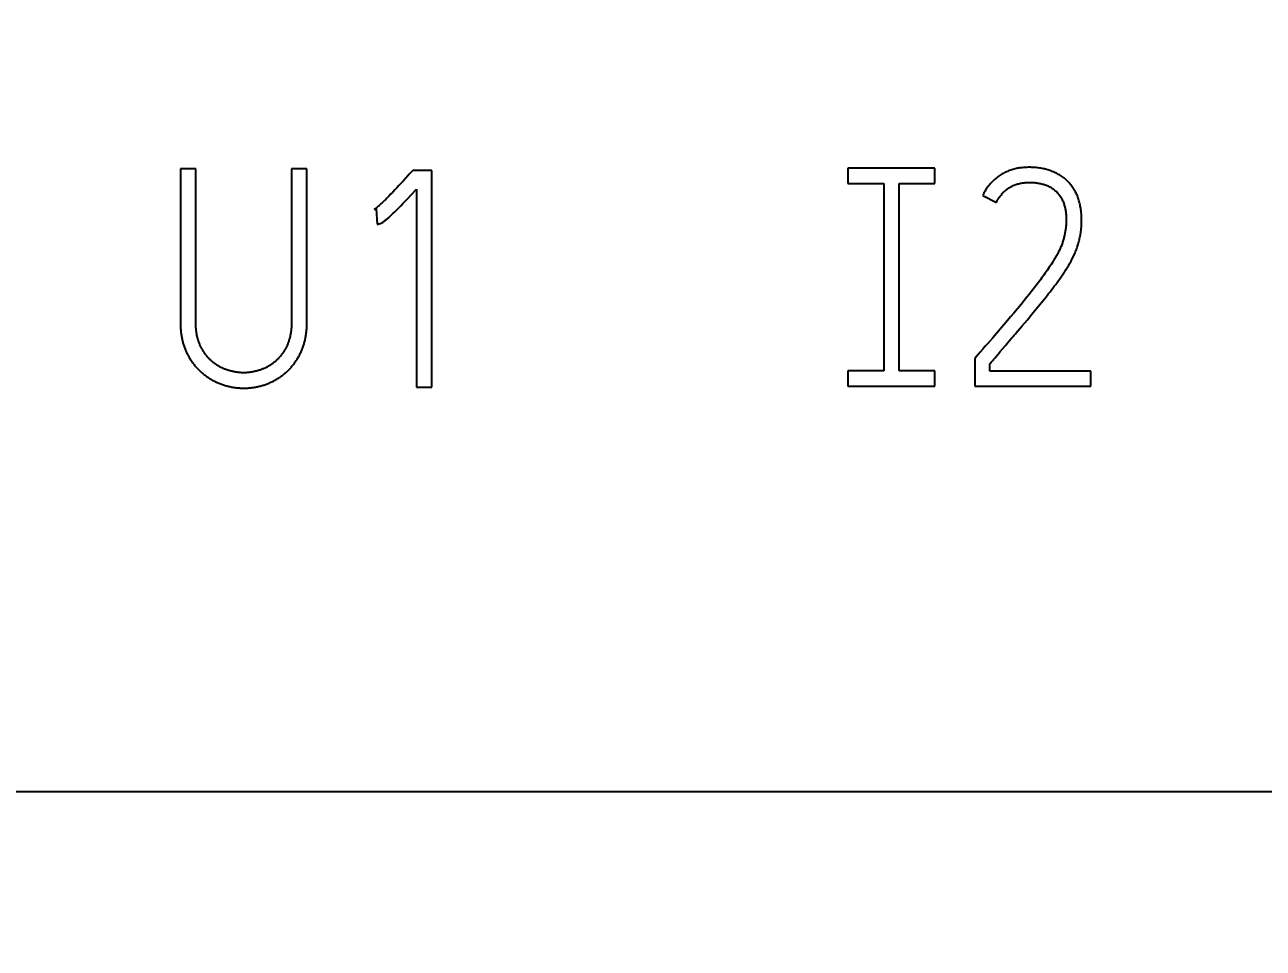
# Model space of a CAD drawing. Extents: x 0 to 420, y 0 to 297.
# Drawn here: x 124.89 to 134.55, y 146.34 to 153.55 of the extents above; entities that cross this region are included whole.
import ezdxf
from ezdxf.enums import TextEntityAlignment as Align

# ---------------------------------------------------------------- set-up
doc = ezdxf.new("R2010")
doc.units = 0
doc.header["$LTSCALE"] = 23.1
for name, color, linetype in [('10000_FRONT', 7, 'CONTINUOUS'), ('10100_DIM_FRONT', 7, 'CONTINUOUS'), ('10500_FRONT_LABELING', 7, 'CONTINUOUS')]:
    doc.layers.add(name, color=color, linetype=linetype)
doc.dimstyles.get("Standard").update_dxf_attribs({"dimtxt": 2.5, "dimasz": 2.5, "dimexe": 1.25, "dimexo": 0.625, "dimtad": 1, "dimcen": 2.5, "dimazin": 3, "dimtfac": 1, "dimtmove": 0, "dimatfit": 3})

# ---------------------------------------------------------------- blocks, each defined once
blk = doc.blocks.new('*D0')
at = {"layer": '10100_DIM_FRONT', "linetype": 'CONTINUOUS'}
for p, q in [((147.4005, 192.5601), (147.4005, 130.0621)), ((103.9005, 151.5111), (103.9005, 130.0621)), ((103.9005, 132.0621), (125.6505, 132.0621)), ((147.4005, 132.0621), (125.6505, 132.0621))]:
    blk.add_line(p, q, dxfattribs=at)
for points in [[(107.4005, 132.5621), (103.9005, 132.0621), (107.4005, 131.5621)], [(143.9005, 131.5621), (147.4005, 132.0621), (143.9005, 132.5621)]]:
    blk.add_solid(points, dxfattribs=at)
blk.add_text('43,5', height=3.5, dxfattribs=at).set_placement((121.6172, 132.9371), (131.3672, 132.9371), align=Align.FIT)
blk = doc.blocks.new('*D1')
at = {"layer": '10100_DIM_FRONT', "linetype": 'CONTINUOUS'}
for p, q in [((111.900486, 192.560113), (111.900486, 137.865388)), ((147.400486, 192.560113), (147.400486, 137.865388)), ((111.900486, 139.865388), (129.650486, 139.865388)), ((147.400486, 139.865388), (129.650486, 139.865388))]:
    blk.add_line(p, q, dxfattribs=at)
for points in [[(115.400486, 140.365388), (111.900486, 139.865388), (115.400486, 139.365388)], [(143.900486, 139.365388), (147.400486, 139.865388), (143.900486, 140.365388)]]:
    blk.add_solid(points, dxfattribs=at)
blk.add_text('35,5', height=3.5, dxfattribs=at).set_placement((125.819828, 140.740388), (135.319828, 140.740388), align=Align.FIT)

msp = doc.modelspace()

# ---------------------------------------------------------------- linework, layer by layer
at = {"layer": '10000_FRONT', "color": 7, "linetype": 'CONTINUOUS'}
msp.add_line((147.4005, 147.5611), (111.9005, 147.5611), dxfattribs=at)
at = {"layer": '10500_FRONT_LABELING', "color": 7, "linetype": 'CONTINUOUS'}
for p, q in [((126.1005, 152.4235), (126.1005, 151.2257)), ((126.2207, 152.4235), (126.1005, 152.4235)), ((126.2207, 151.2257), (126.2207, 152.4235)), ((126.9682, 152.4235), (126.9682, 151.2257)), ((127.0884, 152.4235), (126.9682, 152.4235)), ((127.0884, 151.2257), (127.0884, 152.4235)), ((127.9137, 152.4117), (127.8972, 152.3928)), ((128.0622, 152.4117), (127.9137, 152.4117)), ((128.0622, 150.7188), (128.0622, 152.4117)), ((131.3105, 152.4281), (131.3105, 152.3081)), ((131.9905, 152.4281), (131.3105, 152.4281)), ((131.9905, 152.3081), (131.9905, 152.4281)), ((127.7744, 152.2593), (127.7581, 152.2421)), ((127.7906, 152.2765), (127.7744, 152.2593)), ((127.8067, 152.2938), (127.7906, 152.2765)), ((127.8228, 152.3112), (127.8067, 152.2938)), ((127.8388, 152.3286), (127.8228, 152.3112)), ((127.9025, 152.2208), (127.9443, 152.2655)), ((127.9443, 152.2655), (127.9443, 150.7188)), ((131.3105, 152.3081), (131.5905, 152.3081)), ((131.5905, 152.3081), (131.5905, 150.8481)), ((131.7105, 150.8481), (131.7105, 152.3081)), ((131.7105, 152.3081), (131.9905, 152.3081)), ((127.7308, 152.2136), (127.7198, 152.2023)), ((127.7418, 152.225), (127.7308, 152.2136)), ((127.7581, 152.2421), (127.7418, 152.225)), ((127.8373, 152.1522), (127.8528, 152.1682)), ((127.8528, 152.1682), (127.8758, 152.1924)), ((127.8758, 152.1924), (127.9025, 152.2208)), ((132.3642, 152.2163), (132.4703, 152.162)), ((127.6142, 152.1075), (127.6284, 152.1122)), ((127.6284, 152.1122), (127.6354, 151.992)), ((127.7546, 152.0697), (127.7626, 152.0774)), ((127.7626, 152.0774), (127.7706, 152.0851)), ((127.7706, 152.0851), (127.7786, 152.0929)), ((127.7786, 152.0929), (127.7865, 152.1007)), ((127.7865, 152.1007), (127.7984, 152.1125)), ((127.7984, 152.1125), (127.8101, 152.1243)), ((127.8101, 152.1243), (127.8218, 152.1362)), ((127.8218, 152.1362), (127.8373, 152.1522)), ((132.8992, 151.6805), (132.891, 151.668)), ((132.9072, 151.693), (132.8992, 151.6805)), ((132.8318, 151.5823), (132.8231, 151.5702)), ((132.8405, 151.5944), (132.8318, 151.5823)), ((132.8491, 151.6065), (132.8405, 151.5944)), ((132.8576, 151.6187), (132.8491, 151.6065)), ((132.8661, 151.631), (132.8576, 151.6187)), ((132.8745, 151.6433), (132.8661, 151.631)), ((132.8828, 151.6556), (132.8745, 151.6433)), ((132.891, 151.668), (132.8828, 151.6556)), ((132.9644, 151.5661), (132.9748, 151.5809)), ((132.9748, 151.5809), (132.9851, 151.5959)), ((132.7605, 151.4871), (132.7514, 151.4754)), ((132.7696, 151.4989), (132.7605, 151.4871)), ((132.7787, 151.5107), (132.7696, 151.4989)), ((132.7877, 151.5225), (132.7787, 151.5107)), ((132.7966, 151.5344), (132.7877, 151.5225)), ((132.8055, 151.5463), (132.7966, 151.5344)), ((132.8143, 151.5582), (132.8055, 151.5463)), ((132.8231, 151.5702), (132.8143, 151.5582)), ((132.8889, 151.4641), (132.8999, 151.4785)), ((132.8999, 151.4785), (132.9109, 151.4929)), ((132.9109, 151.4929), (132.9218, 151.5074)), ((132.9218, 151.5074), (132.9326, 151.522)), ((132.9326, 151.522), (132.9433, 151.5366)), ((132.9433, 151.5366), (132.9539, 151.5513)), ((132.9539, 151.5513), (132.9644, 151.5661)), ((132.6813, 151.3889), (132.6623, 151.366)), ((132.6955, 151.406), (132.6813, 151.3889)), ((132.7096, 151.4233), (132.6955, 151.406)), ((132.7236, 151.4406), (132.7096, 151.4233)), ((132.7329, 151.4522), (132.7236, 151.4406)), ((132.7422, 151.4638), (132.7329, 151.4522)), ((132.7514, 151.4754), (132.7422, 151.4638)), ((132.8098, 151.3649), (132.8326, 151.3931)), ((132.8326, 151.3931), (132.8496, 151.4143)), ((132.8496, 151.4143), (132.8665, 151.4356)), ((132.8665, 151.4356), (132.8777, 151.4498)), ((132.8777, 151.4498), (132.8889, 151.4641)), ((132.605, 151.2978), (132.5811, 151.2694)), ((132.6337, 151.3319), (132.605, 151.2978)), ((132.6623, 151.366), (132.6337, 151.3319)), ((132.7116, 151.2462), (132.7464, 151.288)), ((132.7464, 151.288), (132.7811, 151.3299)), ((132.7811, 151.3299), (132.8098, 151.3649)), ((132.5281, 151.2071), (132.4992, 151.1732)), ((132.557, 151.241), (132.5281, 151.2071)), ((132.5811, 151.2694), (132.557, 151.241)), ((132.6707, 151.1978), (132.7116, 151.2462)), ((132.4702, 151.1394), (132.441, 151.1056)), ((132.4992, 151.1732), (132.4702, 151.1394)), ((132.5708, 151.0804), (132.5884, 151.1011)), ((132.373, 151.027), (132.3632, 151.0157)), ((132.3827, 151.0382), (132.373, 151.027)), ((132.4828, 150.9767), (132.5004, 150.9975)), ((132.5004, 150.9975), (132.5414, 151.0459)), ((132.5414, 151.0459), (132.5708, 151.0804)), ((132.3292, 150.9764), (132.3005, 150.943)), ((132.3005, 150.943), (132.3005, 150.7261)), ((132.4184, 150.844), (132.4184, 150.9006)), ((132.4652, 150.956), (132.4828, 150.9767)), ((131.3105, 150.8481), (131.3105, 150.7281)), ((131.5905, 150.8481), (131.3105, 150.8481)), ((131.9905, 150.8481), (131.7105, 150.8481)), ((131.9905, 150.7281), (131.9905, 150.8481)), ((133.2059, 150.844), (132.4184, 150.844)), ((133.2059, 150.7261), (133.2059, 150.844)), ((127.9443, 150.7188), (128.0622, 150.7188)), ((131.3105, 150.7281), (131.9905, 150.7281)), ((132.3005, 150.7261), (133.2059, 150.7261))]:
    msp.add_line(p, q, dxfattribs=at)
for points in [[(127.8867, 152.381), (127.8761, 152.3694), (127.8388, 152.3286)], [(127.8972, 152.3928), (127.8919, 152.3869), (127.8867, 152.381)], [(132.9307, 152.3932), (132.9223, 152.3969), (132.9138, 152.4005), (132.9052, 152.4038), (132.8966, 152.407), (132.888, 152.41), (132.8793, 152.4129), (132.8706, 152.4156), (132.8619, 152.4182), (132.8531, 152.4206), (132.8443, 152.4228), (132.8354, 152.4248), (132.8265, 152.4267), (132.8175, 152.4283), (132.8085, 152.4298), (132.7995, 152.431), (132.7904, 152.4321), (132.7813, 152.4331), (132.7721, 152.4338), (132.7629, 152.4345), (132.7537, 152.4349), (132.7445, 152.4353), (132.7353, 152.4355), (132.7262, 152.4356), (132.717, 152.4355), (132.7079, 152.4353), (132.6987, 152.4349), (132.6896, 152.4344), (132.6805, 152.4337), (132.6714, 152.4328), (132.6623, 152.4318), (132.6533, 152.4306), (132.6442, 152.4292), (132.6352, 152.4277), (132.6262, 152.4259), (132.6172, 152.424), (132.6082, 152.4218), (132.5993, 152.4194), (132.5904, 152.4168), (132.5817, 152.414), (132.5731, 152.4109), (132.5645, 152.4077), (132.5561, 152.4042), (132.5478, 152.4005), (132.5395, 152.3966), (132.5314, 152.3925), (132.5233, 152.3882), (132.5154, 152.3836), (132.5075, 152.3789), (132.4997, 152.3739), (132.4921, 152.3687), (132.4846, 152.3634), (132.4773, 152.3579), (132.4701, 152.3523), (132.463, 152.3464), (132.4561, 152.3405), (132.4494, 152.3343), (132.4428, 152.328), (132.4364, 152.3216), (132.4301, 152.315), (132.4239, 152.3082), (132.4179, 152.3013), (132.4121, 152.2942), (132.4064, 152.2869), (132.401, 152.2795), (132.3957, 152.272), (132.3906, 152.2644), (132.3857, 152.2567), (132.381, 152.2489), (132.3765, 152.2409), (132.3721, 152.2328), (132.368, 152.2246), (132.3642, 152.2163)], [(132.9851, 151.5959), (132.9902, 151.6034), (132.9953, 151.6109), (133.0004, 151.6185), (133.0054, 151.6261), (133.0103, 151.6337), (133.0152, 151.6414), (133.0201, 151.6491), (133.0249, 151.6568), (133.0297, 151.6646), (133.0343, 151.6724), (133.039, 151.6802), (133.0435, 151.6881), (133.048, 151.696), (133.0524, 151.7039), (133.0567, 151.7119), (133.0609, 151.7199), (133.065, 151.7279), (133.069, 151.736), (133.0729, 151.7441), (133.0768, 151.7523), (133.0804, 151.7606), (133.084, 151.7688), (133.0875, 151.7772), (133.0909, 151.7856), (133.0941, 151.794), (133.0973, 151.8025), (133.1003, 151.811), (133.1032, 151.8196), (133.106, 151.8282), (133.1086, 151.8369), (133.1111, 151.8457), (133.1135, 151.8545), (133.1157, 151.8634), (133.1179, 151.8722), (133.1198, 151.8811), (133.1217, 151.8901), (133.1234, 151.899), (133.1251, 151.9079), (133.1266, 151.9168), (133.1279, 151.9258), (133.1292, 151.9347), (133.1303, 151.9437), (133.1314, 151.9526), (133.1322, 151.9616), (133.133, 151.9706), (133.1337, 151.9796), (133.1342, 151.9886), (133.1346, 151.9976), (133.1349, 152.0066), (133.1351, 152.0157), (133.1352, 152.0247), (133.1351, 152.0338), (133.1349, 152.0428), (133.1345, 152.0519), (133.134, 152.061), (133.1334, 152.0701), (133.1326, 152.0792), (133.1316, 152.0883), (133.1305, 152.0974), (133.1293, 152.1064), (133.1279, 152.1155), (133.1264, 152.1244), (133.1247, 152.1334), (133.123, 152.1423), (133.121, 152.1512), (133.1189, 152.1601), (133.1166, 152.1689), (133.1141, 152.1776), (133.1114, 152.1863), (133.1085, 152.195), (133.1054, 152.2036), (133.102, 152.2121), (133.0984, 152.2206), (133.0946, 152.229), (133.0906, 152.2372), (133.0864, 152.2453), (133.082, 152.2533), (133.0775, 152.2612), (133.0727, 152.2689), (133.0678, 152.2765), (133.0626, 152.2839), (133.0572, 152.2912), (133.0515, 152.2983), (133.0457, 152.3053), (133.0397, 152.3122), (133.0335, 152.319), (133.0272, 152.3256), (133.0207, 152.3322), (133.014, 152.3385), (133.0072, 152.3447), (133.0003, 152.3506), (132.9931, 152.3562), (132.9858, 152.3616), (132.9784, 152.3668), (132.9707, 152.3717), (132.963, 152.3764), (132.9551, 152.3808), (132.9471, 152.3851), (132.9389, 152.3893), (132.9307, 152.3932)], [(132.4703, 152.162), (132.4735, 152.1689), (132.477, 152.1756), (132.4807, 152.1821), (132.4845, 152.1886), (132.4885, 152.1949), (132.4927, 152.2011), (132.497, 152.2072), (132.5015, 152.2132), (132.5062, 152.2191), (132.5111, 152.2248), (132.5161, 152.2305), (132.5213, 152.236), (132.5266, 152.2414), (132.5321, 152.2466), (132.5377, 152.2516), (132.5434, 152.2565), (132.5493, 152.2612), (132.5552, 152.2658), (132.5613, 152.2701), (132.5675, 152.2743), (132.5739, 152.2784), (132.5804, 152.2822), (132.587, 152.2859), (132.5937, 152.2894), (132.6006, 152.2927), (132.6075, 152.2958), (132.6145, 152.2986), (132.6216, 152.3013), (132.6287, 152.3036), (132.6359, 152.3058), (132.6432, 152.3078), (132.6505, 152.3095), (132.6578, 152.3111), (132.6653, 152.3125), (132.6727, 152.3137), (132.6802, 152.3147), (132.6878, 152.3156), (132.6953, 152.3163), (132.7029, 152.3169), (132.7104, 152.3173), (132.7179, 152.3175), (132.7255, 152.3177), (132.733, 152.3177), (132.7405, 152.3176), (132.748, 152.3173), (132.7555, 152.3169), (132.7629, 152.3164), (132.7704, 152.3158), (132.7779, 152.315), (132.7854, 152.314), (132.7928, 152.313), (132.8002, 152.3117), (132.8077, 152.3103), (132.8151, 152.3087), (132.8225, 152.3069), (132.8299, 152.305), (132.8372, 152.3029), (132.8444, 152.3007), (132.8515, 152.2982), (132.8586, 152.2956), (132.8656, 152.2928), (132.8725, 152.2898), (132.8793, 152.2866), (132.8861, 152.2832), (132.8927, 152.2795), (132.8993, 152.2756), (132.9057, 152.2715), (132.9119, 152.2673), (132.918, 152.2628), (132.9238, 152.2581), (132.9295, 152.2533), (132.9351, 152.2482), (132.9404, 152.243), (132.9456, 152.2376), (132.9506, 152.232), (132.9555, 152.2262), (132.9601, 152.2202), (132.9646, 152.2141), (132.9688, 152.2078), (132.9728, 152.2014), (132.9766, 152.1949), (132.9802, 152.1883), (132.9837, 152.1816), (132.9869, 152.1748), (132.9899, 152.1679), (132.9928, 152.1609), (132.9954, 152.1538), (132.9978, 152.1466), (133, 152.1394), (133.002, 152.1322), (133.0039, 152.1249), (133.0055, 152.1176), (133.007, 152.1103), (133.0084, 152.103), (133.0096, 152.0956), (133.0107, 152.0882), (133.0117, 152.0808), (133.0126, 152.0734), (133.0133, 152.0659), (133.0139, 152.0584), (133.0143, 152.0509), (133.0146, 152.0434), (133.0148, 152.0359), (133.0149, 152.0283), (133.0149, 152.0208), (133.0148, 152.0133), (133.0145, 152.0058), (133.0142, 151.9984), (133.0137, 151.9909), (133.0132, 151.9835), (133.0125, 151.976), (133.0118, 151.9686), (133.0109, 151.9612), (133.01, 151.9539), (133.0089, 151.9465), (133.0078, 151.9391), (133.0065, 151.9318), (133.0052, 151.9245), (133.0037, 151.9172), (133.0022, 151.9099), (133.0006, 151.9026), (132.9989, 151.8953), (132.9972, 151.888), (132.9953, 151.8808), (132.9934, 151.8736), (132.9914, 151.8663), (132.9892, 151.8591), (132.987, 151.8519), (132.9847, 151.8448), (132.9823, 151.8377), (132.9797, 151.8306), (132.9771, 151.8237), (132.9743, 151.8167), (132.9714, 151.8099), (132.9685, 151.8031), (132.9654, 151.7963), (132.9623, 151.7896), (132.959, 151.7829), (132.9557, 151.7763), (132.9523, 151.7697), (132.9489, 151.7632), (132.9453, 151.7566), (132.9417, 151.7502), (132.9381, 151.7437), (132.9344, 151.7373), (132.9306, 151.7309), (132.9268, 151.7245), (132.923, 151.7182), (132.9191, 151.7119), (132.9152, 151.7056), (132.9112, 151.6993), (132.9072, 151.693)], [(127.7198, 152.2023), (127.7087, 152.1911), (127.7031, 152.1855), (127.6975, 152.18), (127.6918, 152.1744), (127.6862, 152.169), (127.6805, 152.1635), (127.6747, 152.1581), (127.6689, 152.1528), (127.6631, 152.1475), (127.6572, 152.1422), (127.6513, 152.137), (127.6453, 152.1318), (127.6393, 152.1267), (127.6333, 152.1217), (127.6271, 152.1167), (127.6208, 152.112), (127.6175, 152.1097), (127.6142, 152.1075)], [(127.6354, 151.992), (127.6383, 151.9921), (127.6411, 151.9923), (127.6439, 151.9927), (127.6466, 151.9932), (127.6521, 151.9944), (127.6548, 151.9951), (127.6575, 151.9958), (127.6602, 151.9967), (127.6629, 151.9977), (127.6655, 151.9988), (127.668, 152), (127.6729, 152.0026), (127.6777, 152.0055), (127.6823, 152.0086), (127.6869, 152.0118), (127.6914, 152.0151), (127.6959, 152.0185), (127.7003, 152.0219), (127.7047, 152.0254), (127.709, 152.0289), (127.7133, 152.0325), (127.7175, 152.0361), (127.7217, 152.0397), (127.7259, 152.0434), (127.73, 152.0471), (127.7342, 152.0508), (127.7383, 152.0545), (127.7424, 152.0583), (127.7465, 152.0621), (127.7546, 152.0697)], [(126.1005, 151.2257), (126.1005, 151.2183), (126.1006, 151.2108), (126.1008, 151.2034), (126.1011, 151.196), (126.1014, 151.1887), (126.1018, 151.1813), (126.1023, 151.1739), (126.1029, 151.1666), (126.1036, 151.1593), (126.1043, 151.1519), (126.1052, 151.1446), (126.1061, 151.1373), (126.1071, 151.13), (126.1082, 151.1228), (126.1094, 151.1155), (126.1107, 151.1083), (126.1121, 151.1011), (126.1136, 151.0938), (126.1152, 151.0866), (126.1169, 151.0795), (126.1188, 151.0723), (126.1207, 151.0652), (126.1228, 151.058), (126.1249, 151.0509), (126.1272, 151.0438), (126.1296, 151.0368), (126.1321, 151.0297), (126.1348, 151.0228), (126.1375, 151.0159), (126.1403, 151.009), (126.1432, 151.0023), (126.1462, 150.9955), (126.1493, 150.9889), (126.1525, 150.9822), (126.1558, 150.9757), (126.1592, 150.9692), (126.1627, 150.9627), (126.1663, 150.9563), (126.17, 150.9499), (126.1738, 150.9436), (126.1776, 150.9374), (126.1816, 150.9312), (126.1856, 150.925), (126.1897, 150.9189), (126.194, 150.9129), (126.1983, 150.9069), (126.2028, 150.901), (126.2073, 150.8951), (126.212, 150.8893), (126.2168, 150.8836), (126.2216, 150.8779), (126.2266, 150.8723), (126.2317, 150.8668), (126.2368, 150.8614), (126.242, 150.8561), (126.2473, 150.8509), (126.2527, 150.8457), (126.2581, 150.8407), (126.2636, 150.8358), (126.2692, 150.8309), (126.2748, 150.8261), (126.2806, 150.8215), (126.2864, 150.8169), (126.2922, 150.8123), (126.2982, 150.8079), (126.3042, 150.8036), (126.3103, 150.7993), (126.3164, 150.7952), (126.3226, 150.7911), (126.3289, 150.7871), (126.3353, 150.7832), (126.3417, 150.7794), (126.3483, 150.7757), (126.3548, 150.7721), (126.3614, 150.7686), (126.3681, 150.7652), (126.3748, 150.7619), (126.3816, 150.7587), (126.3883, 150.7557), (126.3952, 150.7527), (126.402, 150.7499), (126.4089, 150.7471), (126.4158, 150.7445), (126.4228, 150.7419), (126.4298, 150.7395), (126.4369, 150.7371), (126.4439, 150.7349), (126.451, 150.7327), (126.4582, 150.7306), (126.4654, 150.7287), (126.4726, 150.7268), (126.4799, 150.7251), (126.4872, 150.7234), (126.4945, 150.7219), (126.5019, 150.7204), (126.5092, 150.7191), (126.5166, 150.7179), (126.524, 150.7168), (126.5314, 150.7158), (126.5388, 150.7149), (126.5462, 150.7141), (126.5536, 150.7134), (126.561, 150.7129), (126.5684, 150.7124), (126.5758, 150.7121), (126.5832, 150.7118), (126.5907, 150.7117), (126.5981, 150.7117), (126.6055, 150.7118), (126.6129, 150.712), (126.6203, 150.7123), (126.6277, 150.7127), (126.6352, 150.7132), (126.6426, 150.7139), (126.65, 150.7146), (126.6575, 150.7155), (126.6649, 150.7164), (126.6723, 150.7175), (126.6797, 150.7187), (126.6871, 150.72), (126.6945, 150.7214), (126.7018, 150.7229), (126.709, 150.7245), (126.7163, 150.7262), (126.7235, 150.7281), (126.7306, 150.73), (126.7378, 150.732), (126.7449, 150.7341), (126.752, 150.7363), (126.759, 150.7386), (126.766, 150.741), (126.773, 150.7436), (126.7799, 150.7462), (126.7868, 150.7489), (126.7937, 150.7517), (126.8006, 150.7547), (126.8074, 150.7577), (126.8142, 150.7608), (126.8209, 150.7641), (126.8276, 150.7675), (126.8342, 150.771), (126.8408, 150.7745), (126.8473, 150.7782), (126.8537, 150.782), (126.8601, 150.7859), (126.8663, 150.7898), (126.8725, 150.7939), (126.8787, 150.798), (126.8847, 150.8023), (126.8907, 150.8066), (126.8966, 150.811), (126.9025, 150.8155), (126.9083, 150.8201), (126.914, 150.8248), (126.9196, 150.8296), (126.9252, 150.8345), (126.9306, 150.8394), (126.9361, 150.8445), (126.9414, 150.8496), (126.9467, 150.8549), (126.9518, 150.8602), (126.957, 150.8656), (126.962, 150.8712), (126.967, 150.8768), (126.9718, 150.8824), (126.9766, 150.8882), (126.9812, 150.894), (126.9857, 150.8999), (126.9902, 150.9058), (126.9945, 150.9118), (126.9987, 150.9179), (127.0029, 150.924), (127.0069, 150.9302), (127.0109, 150.9364), (127.0147, 150.9427), (127.0185, 150.9491), (127.0222, 150.9555), (127.0258, 150.9619), (127.0294, 150.9684), (127.0328, 150.975), (127.0361, 150.9816), (127.0394, 150.9883), (127.0425, 150.9951), (127.0455, 151.0019), (127.0485, 151.0087), (127.0513, 151.0156), (127.0541, 151.0225), (127.0567, 151.0295), (127.0592, 151.0364), (127.0616, 151.0434), (127.0638, 151.0505), (127.066, 151.0575), (127.0681, 151.0646), (127.07, 151.0717), (127.0718, 151.0788), (127.0735, 151.086), (127.0752, 151.0932), (127.0767, 151.1004), (127.0781, 151.1076)], [(126.2212, 151.2016), (126.221, 151.2076), (126.2209, 151.2137), (126.2208, 151.2197), (126.2207, 151.2257)], [(126.9682, 151.2257), (126.9681, 151.2197), (126.9681, 151.2137), (126.9679, 151.2077), (126.9677, 151.2018), (126.9674, 151.1958), (126.9671, 151.1899), (126.9667, 151.184), (126.9662, 151.178), (126.9657, 151.1721), (126.9651, 151.1662), (126.9644, 151.1603), (126.9637, 151.1545), (126.9629, 151.1486), (126.962, 151.1428), (126.961, 151.1369), (126.9599, 151.1311), (126.9588, 151.1253), (126.9576, 151.1195), (126.9563, 151.1138), (126.9549, 151.108), (126.9534, 151.1022), (126.9518, 151.0965), (126.9502, 151.0908), (126.9484, 151.0851), (126.9465, 151.0794), (126.9446, 151.0738), (126.9425, 151.0681), (126.9403, 151.0625), (126.9381, 151.0569), (126.9357, 151.0513), (126.9333, 151.0458), (126.9308, 151.0404), (126.9282, 151.035), (126.9255, 151.0296), (126.9228, 151.0243), (126.9199, 151.019), (126.917, 151.0138), (126.914, 151.0086), (126.911, 151.0035), (126.9078, 150.9984), (126.9046, 150.9934), (126.9013, 150.9884), (126.898, 150.9834), (126.8945, 150.9785), (126.8909, 150.9737), (126.8873, 150.9689), (126.8836, 150.9641), (126.8797, 150.9595), (126.8758, 150.9549), (126.8718, 150.9503), (126.8677, 150.9459), (126.8636, 150.9415), (126.8594, 150.9372), (126.8551, 150.933), (126.8507, 150.9289), (126.8463, 150.9249), (126.8418, 150.9209), (126.8373, 150.917), (126.8326, 150.9133), (126.8279, 150.9095), (126.8232, 150.9059), (126.8184, 150.9024), (126.8135, 150.8989), (126.8086, 150.8955), (126.8035, 150.8922), (126.7985, 150.8889), (126.7933, 150.8858), (126.7881, 150.8827), (126.7829, 150.8797), (126.7775, 150.8768), (126.7721, 150.874), (126.7667, 150.8713), (126.7613, 150.8687), (126.7558, 150.8662), (126.7502, 150.8638), (126.7447, 150.8615), (126.7391, 150.8593), (126.7335, 150.8572), (126.7278, 150.8551), (126.7221, 150.8532), (126.7164, 150.8513), (126.7107, 150.8495), (126.7049, 150.8478), (126.6991, 150.8462), (126.6932, 150.8446), (126.6874, 150.8432), (126.6815, 150.8418), (126.6756, 150.8405), (126.6696, 150.8393), (126.6637, 150.8381), (126.6577, 150.8371), (126.6517, 150.8362), (126.6458, 150.8353), (126.6398, 150.8346), (126.6338, 150.8339), (126.6278, 150.8333), (126.6219, 150.8329), (126.6159, 150.8325), (126.6099, 150.8322), (126.6039, 150.832), (126.5979, 150.8319), (126.5919, 150.8319), (126.5859, 150.832), (126.5799, 150.8322), (126.5739, 150.8325), (126.5679, 150.8329), (126.5619, 150.8334), (126.5559, 150.8339), (126.5499, 150.8346), (126.5438, 150.8353), (126.5378, 150.8362), (126.5319, 150.8371), (126.5259, 150.8381), (126.5199, 150.8392), (126.514, 150.8404), (126.5081, 150.8417), (126.5023, 150.843), (126.4965, 150.8445), (126.4906, 150.846), (126.4849, 150.8476), (126.4791, 150.8493), (126.4734, 150.851), (126.4677, 150.8529), (126.462, 150.8548), (126.4563, 150.8568), (126.4507, 150.859), (126.4451, 150.8612), (126.4395, 150.8635), (126.434, 150.8658), (126.4285, 150.8683), (126.423, 150.8709), (126.4176, 150.8736), (126.4122, 150.8764), (126.4069, 150.8793), (126.4016, 150.8822), (126.3964, 150.8853), (126.3913, 150.8884), (126.3862, 150.8916), (126.3813, 150.8949), (126.3763, 150.8982), (126.3715, 150.9017), (126.3666, 150.9052), (126.3619, 150.9088), (126.3572, 150.9125), (126.3526, 150.9163), (126.348, 150.9201), (126.3435, 150.924), (126.3391, 150.9281), (126.3348, 150.9321), (126.3305, 150.9363), (126.3262, 150.9406), (126.3221, 150.9449), (126.318, 150.9494), (126.3139, 150.9539), (126.31, 150.9585), (126.3062, 150.9632), (126.3024, 150.9679), (126.2988, 150.9726), (126.2952, 150.9775), (126.2917, 150.9824), (126.2883, 150.9873), (126.285, 150.9923), (126.2818, 150.9973), (126.2786, 151.0024), (126.2755, 151.0075), (126.2725, 151.0127), (126.2696, 151.0179), (126.2667, 151.0232), (126.264, 151.0285), (126.2613, 151.0338), (126.2586, 151.0393), (126.2561, 151.0447), (126.2537, 151.0502), (126.2513, 151.0558), (126.249, 151.0614), (126.2469, 151.067), (126.2448, 151.0726), (126.2428, 151.0782), (126.2409, 151.0839), (126.2391, 151.0896), (126.2374, 151.0953), (126.2358, 151.1011), (126.2343, 151.1068), (126.2329, 151.1126), (126.2316, 151.1184), (126.2303, 151.1243), (126.2292, 151.1301), (126.2281, 151.136), (126.2271, 151.1419), (126.2262, 151.1478), (126.2253, 151.1537), (126.2246, 151.1597), (126.2239, 151.1656), (126.2233, 151.1716), (126.2227, 151.1776), (126.2223, 151.1836), (126.2218, 151.1896), (126.2215, 151.1956), (126.2212, 151.2016)], [(127.0781, 151.1076), (127.0794, 151.1149), (127.0806, 151.1221), (127.0817, 151.1294), (127.0827, 151.1368), (127.0837, 151.1441), (127.0845, 151.1515), (127.0853, 151.1589), (127.086, 151.1663), (127.0866, 151.1737), (127.0871, 151.1811), (127.0875, 151.1885), (127.0878, 151.1959), (127.0881, 151.2034), (127.0883, 151.2108), (127.0884, 151.2183), (127.0884, 151.2257)], [(132.5884, 151.1011), (132.6002, 151.1149), (132.606, 151.1218), (132.6119, 151.1287), (132.6178, 151.1356), (132.6237, 151.1425), (132.6707, 151.1978)], [(132.441, 151.1056), (132.4021, 151.0607), (132.3827, 151.0382)], [(132.3632, 151.0157), (132.3438, 150.9933), (132.3292, 150.9764)], [(132.4184, 150.9006), (132.4242, 150.9075), (132.4301, 150.9144)], [(132.4301, 150.9144), (132.4418, 150.9283), (132.4477, 150.9352)], [(132.4477, 150.9352), (132.4594, 150.949), (132.4652, 150.956)]]:
    msp.add_lwpolyline(points, dxfattribs=at)

# ---------------------------------------------------------------- dimensions: what is measured, and where the dimension line sits
at = {"layer": '10100_DIM_FRONT', "linetype": 'CONTINUOUS'}
for base, p1, picture, middle in [((147.4005, 132.0621), (103.9005, 151.5111), '*D0', (126.4922, 134.6871)), ((147.4005, 139.8654), (111.9005, 192.5601), '*D1', (130.5698, 142.4904))]:
    dim = msp.add_linear_dim(base=base, p1=p1, p2=(147.4005, 192.5601), dimstyle='Standard', dxfattribs=at)
    dim.commit()
    dim.dimension.update_dxf_attribs({"geometry": picture, "text_midpoint": middle, "dimtype": 128})

doc.saveas('drawing.dxf')
